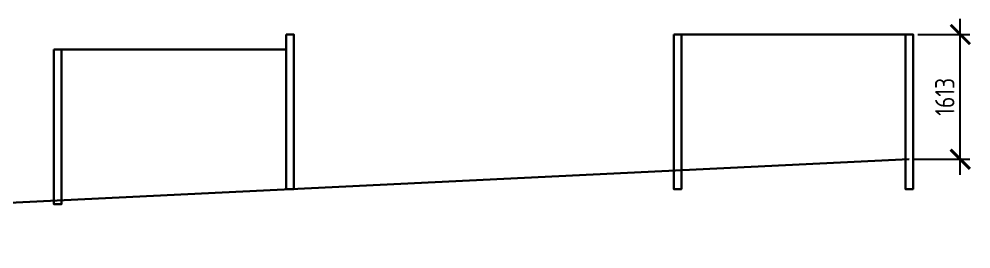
# Model space of a CAD drawing. Header units: millimetres. Extents: x 743280 to 1140305, y -337608 to -106611.
# Drawn here: x 903985 to 916280, y -109826 to -106852 of the extents above; entities that cross this region are included whole.
import ezdxf

# ---------------------------------------------------------------- set-up
doc = ezdxf.new("R2010")
doc.units = ezdxf.units.MM
doc.header["$PDMODE"] = 35
doc.layers.get('Defpoints').update_dxf_attribs({"color": 9})
for name, color, linetype, lineweight in [('ОСНОВНЫЕ', 7, 'Continuous', 30), ('РАЗМЕРЫ', 42, 'Continuous', 13), ('Фундаменты', 2, 'Continuous', 30)]:
    doc.layers.add(name, color=color, linetype=linetype, lineweight=lineweight)
doc.styles.add('GOST 2.304', font='CS_Gost2304.shx')
doc.dimstyles.new('СПДС', dxfattribs={"dimtxt": 2.5, "dimasz": 2.5, "dimexe": 1.25, "dimexo": 0.625, "dimtad": 1, "dimdec": 0, "dimtxsty": 'GOST 2.304', "dimblk": 'ARCHTICK', "dimblk1": 'ARCHTICK', "dimblk2": 'ARCHTICK', "dimcen": 2.5, "dimdle": 2, "dimadec": 0, "dimazin": 2, "dimtfac": 0.75, "dimtdec": 4, "dimtmove": 1, "dimatfit": 3, "dimfxl": 1, "dimtolj": 1, "dimarcsym": 1})

# ---------------------------------------------------------------- blocks, each defined once
blk = doc.blocks.new('_ArchTick')
at = {"color": 0, "linetype": 'ByBlock', "const_width": 0.15}
blk.add_lwpolyline([(-0.5, -0.5), (0.5, 0.5)], dxfattribs=at)
blk = doc.blocks.new('*D19')
at = {"layer": 'Defpoints', "color": 0, "ltscale": 100, "transparency": 16777216}
for p in [(915534, -107052), (916142, -107052), (915484, -108666)]:
    blk.add_point(p, dxfattribs=at)
at = {"layer": 'РАЗМЕРЫ', "color": 0, "lineweight": -2, "ltscale": 100, "transparency": 16777216}
for p, q in [((916142, -108866), (916142, -106852)), ((915596, -107052), (916267, -107052)), ((915546, -108666), (916267, -108666))]:
    blk.add_line(p, q, dxfattribs=at)
at = {"layer": 'РАЗМЕРЫ', "color": 0, "lineweight": -2, "ltscale": 100, "transparency": 16777216, "xscale": 250, "yscale": 250, "zscale": 250}
for p, rotation in [((916142, -107052), 90), ((916142, -108666), 270)]:
    blk.add_blockref('_ArchTick', p, dxfattribs=dict(at, rotation=rotation))
at = {"layer": 'РАЗМЕРЫ', "color": 0, "ltscale": 100, "transparency": 16777216, "insert": (915942, -107859), "char_height": 250, "attachment_point": 5, "rotation": 90, "style": 'GOST 2.304'}
blk.add_mtext('\\A1;1613', dxfattribs=at)

msp = doc.modelspace()

# ---------------------------------------------------------------- linework, layer by layer
at = {"layer": 'ОСНОВНЫЕ'}
for p, q in [((912540.6, -107052.4), (915533.6, -107052.4)), ((904533.6, -107245.7), (907433.6, -107245.7)), ((915483.6, -108665.8), (891483.6, -109825.8))]:
    msp.add_line(p, q, dxfattribs=at)
for points in [[(915433.6, -107052.4), (915533.6, -107052.4), (915533.6, -109052.4), (915433.6, -109052.4)], [(904433.6, -107245.7), (904533.6, -107245.7), (904533.6, -109245.7), (904433.6, -109245.7)]]:
    msp.add_lwpolyline(points, close=True, dxfattribs=at)
at = {"layer": 'Фундаменты'}
for points in [[(907433.6, -107052.4), (907533.6, -107052.4), (907533.6, -109052.4), (907433.6, -109052.4)], [(912440.6, -107052.4), (912540.6, -107052.4), (912540.6, -109052.4), (912440.6, -109052.4)]]:
    msp.add_lwpolyline(points, close=True, dxfattribs=at)

# ---------------------------------------------------------------- dimensions: what is measured, and where the dimension line sits
at = {"layer": 'РАЗМЕРЫ', "ltscale": 100}
dim = msp.add_linear_dim(base=(916141.9, -107052.4), p1=(915483.6, -108665.8), p2=(915533.6, -107052.4), angle=90, dimstyle='СПДС', override={"dimscale": 100}, dxfattribs=at)
dim.commit()
dim.dimension.update_dxf_attribs({"geometry": '*D19', "text_midpoint": (915942, -107859.1)})

doc.saveas('drawing.dxf')
